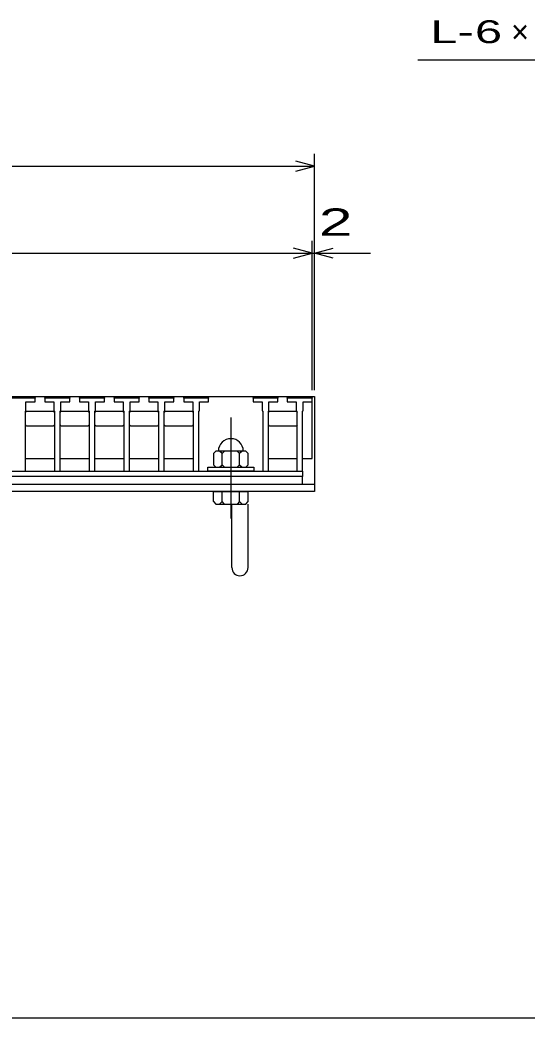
# Model space of a CAD drawing. Units: millimetres, scale not verified. Extents: x -1820 to 1731, y -1282 to 1054.
# Drawn here: x -587 to -179, y -1146 to -345 of the extents above; entities that cross this region are included whole.
import ezdxf
from ezdxf.enums import TextEntityAlignment as Align

# ---------------------------------------------------------------- set-up
doc = ezdxf.new("R2010")
doc.units = ezdxf.units.MM
doc.header["$LTSCALE"] = 10
doc.linetypes.add('CHAIN', pattern=[18.5, 12, -1.5, 3.5, -1.5])
for name, color, linetype, lineweight in [('0_2', 150, 'Continuous', 25), ('16', 3, 'Continuous', 25), ('19', 6, 'Continuous', 25), ('22', 2, 'Continuous', 25)]:
    doc.layers.add(name, color=color, linetype=linetype, lineweight=lineweight)
doc.styles.add('ベクトル', font='')
doc.styles.get('ベクトル').set_extended_font_data('ベクトル')

msp = doc.modelspace()

# ---------------------------------------------------------------- linework, layer by layer
at = {"layer": '0_2'}
msp.add_line((1731, -1146.5), (-1729, -1146.5), dxfattribs=at)
at = {"layer": '16'}
for p, q in [((-1348, -647), (-352, -647)), ((-574.7, -648.5), (-594.7, -648.5)), ((-586.65, -648.5), (-586.15, -647)), ((-586.15, -647), (-583.25, -647)), ((-583.25, -647), (-582.75, -648.5)), ((-578.6, -648.5), (-578.1, -647)), ((-578.1, -647), (-575.2, -647)), ((-575.2, -647), (-574.7, -648.5)), ((-574.7, -651.5), (-574.7, -648.5)), ((-566.8, -648.5), (-566.3, -647)), ((-566.8, -648.5), (-566.8, -651.5)), ((-546.8, -648.5), (-566.8, -648.5)), ((-566.3, -647), (-563.4, -647)), ((-563.4, -647), (-562.9, -648.5)), ((-558.75, -648.5), (-558.25, -647)), ((-558.25, -647), (-555.35, -647)), ((-555.35, -647), (-554.85, -648.5)), ((-550.7, -648.5), (-550.2, -647)), ((-550.2, -647), (-547.3, -647)), ((-547.3, -647), (-546.8, -648.5)), ((-546.8, -651.5), (-546.8, -648.5)), ((-538.9, -648.5), (-538.4, -647)), ((-538.9, -648.5), (-538.9, -651.5)), ((-518.9, -648.5), (-538.9, -648.5)), ((-538.4, -647), (-535.5, -647)), ((-535.5, -647), (-535, -648.5)), ((-530.85, -648.5), (-530.35, -647)), ((-530.35, -647), (-527.45, -647)), ((-527.45, -647), (-526.95, -648.5)), ((-522.8, -648.5), (-522.3, -647)), ((-522.3, -647), (-519.4, -647)), ((-519.4, -647), (-518.9, -648.5)), ((-518.9, -651.5), (-518.9, -648.5)), ((-511, -648.5), (-510.5, -647)), ((-511, -648.5), (-511, -651.5)), ((-491, -648.5), (-511, -648.5)), ((-510.5, -647), (-507.6, -647)), ((-507.6, -647), (-507.1, -648.5)), ((-502.95, -648.5), (-502.45, -647)), ((-502.45, -647), (-499.55, -647)), ((-499.55, -647), (-499.05, -648.5)), ((-494.9, -648.5), (-494.4, -647)), ((-494.4, -647), (-491.5, -647)), ((-491.5, -647), (-491, -648.5)), ((-491, -651.5), (-491, -648.5)), ((-483.1, -648.5), (-482.6, -647)), ((-483.1, -648.5), (-483.1, -651.5)), ((-463.1, -648.5), (-483.1, -648.5)), ((-482.6, -647), (-479.7, -647)), ((-479.7, -647), (-479.2, -648.5)), ((-475.05, -648.5), (-474.55, -647)), ((-474.55, -647), (-471.65, -647)), ((-471.65, -647), (-471.15, -648.5)), ((-467, -648.5), (-466.5, -647)), ((-466.5, -647), (-463.6, -647)), ((-463.6, -647), (-463.1, -648.5)), ((-463.1, -651.5), (-463.1, -648.5)), ((-455.2, -648.5), (-454.7, -647)), ((-455.2, -648.5), (-455.2, -651.5)), ((-435.2, -648.5), (-455.2, -648.5)), ((-454.7, -647), (-451.8, -647)), ((-451.8, -647), (-451.3, -648.5)), ((-447.15, -648.5), (-446.65, -647)), ((-446.65, -647), (-443.75, -647)), ((-443.75, -647), (-443.25, -648.5)), ((-439.1, -648.5), (-438.6, -647)), ((-438.6, -647), (-435.7, -647)), ((-435.7, -647), (-435.2, -648.5)), ((-435.2, -651.5), (-435.2, -648.5)), ((-399.4, -648.5), (-398.9, -647)), ((-399.4, -648.5), (-399.4, -651.5)), ((-379.4, -648.5), (-399.4, -648.5)), ((-398.9, -647), (-396, -647)), ((-396, -647), (-395.5, -648.5)), ((-391.35, -648.5), (-390.85, -647)), ((-390.85, -647), (-387.95, -647)), ((-387.95, -647), (-387.45, -648.5)), ((-383.3, -648.5), (-382.8, -647)), ((-382.8, -647), (-379.9, -647)), ((-379.9, -647), (-379.4, -648.5)), ((-379.4, -651.5), (-379.4, -648.5)), ((-372, -648.5), (-371.5, -647)), ((-372, -648.5), (-372, -651.5)), ((-352, -648.5), (-372, -648.5)), ((-371.5, -647), (-368.6, -647)), ((-368.6, -647), (-368.1, -648.5)), ((-363.95, -648.5), (-363.45, -647)), ((-363.45, -647), (-360.55, -647)), ((-360.55, -647), (-360.05, -648.5)), ((-355.9, -648.5), (-355.4, -647)), ((-355.4, -647), (-352.5, -647)), ((-352.5, -647), (-352, -648.5)), ((-352, -697), (-352, -647)), ((-352, -651.5), (-352, -648.5)), ((-581.95, -658.5), (-581.95, -651.5)), ((-581.95, -651.5), (-574.7, -651.5)), ((-566.8, -651.5), (-559.55, -651.5)), ((-559.55, -651.5), (-559.55, -658.5)), ((-554.05, -658.5), (-554.05, -651.5)), ((-554.05, -651.5), (-546.8, -651.5)), ((-538.9, -651.5), (-531.65, -651.5)), ((-531.65, -651.5), (-531.65, -658.5)), ((-526.15, -658.5), (-526.15, -651.5)), ((-526.15, -651.5), (-518.9, -651.5)), ((-511, -651.5), (-503.75, -651.5)), ((-503.75, -651.5), (-503.75, -658.5)), ((-498.25, -658.5), (-498.25, -651.5)), ((-498.25, -651.5), (-491, -651.5)), ((-483.1, -651.5), (-475.85, -651.5)), ((-475.85, -651.5), (-475.85, -658.5)), ((-470.35, -658.5), (-470.35, -651.5)), ((-470.35, -651.5), (-463.1, -651.5)), ((-455.2, -651.5), (-447.95, -651.5)), ((-447.95, -651.5), (-447.95, -658.5)), ((-442.45, -658.5), (-442.45, -651.5)), ((-442.45, -651.5), (-435.2, -651.5)), ((-399.4, -651.5), (-392.15, -651.5)), ((-392.15, -651.5), (-392.15, -658.5)), ((-386.65, -658.5), (-386.65, -651.5)), ((-386.65, -651.5), (-379.4, -651.5)), ((-372, -651.5), (-364.75, -651.5)), ((-364.75, -651.5), (-364.75, -658.5)), ((-359.25, -658.5), (-359.25, -651.5)), ((-359.25, -651.5), (-352, -651.5)), ((-582.45, -659), (-581.95, -658.5)), ((-582.45, -707), (-582.45, -659)), ((-582.45, -660), (-581.45, -659)), ((-581.45, -659), (-560.05, -659)), ((-560.05, -659), (-559.05, -660)), ((-559.55, -658.5), (-559.05, -659)), ((-559.05, -659), (-559.05, -707)), ((-554.55, -659), (-554.05, -658.5)), ((-554.55, -707), (-554.55, -659)), ((-554.55, -660), (-553.55, -659)), ((-553.55, -659), (-532.15, -659)), ((-532.15, -659), (-531.15, -660)), ((-531.65, -658.5), (-531.15, -659)), ((-531.15, -659), (-531.15, -707)), ((-526.65, -659), (-526.15, -658.5)), ((-526.65, -707), (-526.65, -659)), ((-526.65, -660), (-525.65, -659)), ((-525.65, -659), (-504.25, -659)), ((-504.25, -659), (-503.25, -660)), ((-503.75, -658.5), (-503.25, -659)), ((-503.25, -659), (-503.25, -707)), ((-498.75, -659), (-498.25, -658.5)), ((-498.75, -707), (-498.75, -659)), ((-498.75, -660), (-497.75, -659)), ((-497.75, -659), (-476.35, -659)), ((-476.35, -659), (-475.35, -660)), ((-475.85, -658.5), (-475.35, -659)), ((-475.35, -659), (-475.35, -707)), ((-470.85, -659), (-470.35, -658.5)), ((-470.85, -707), (-470.85, -659)), ((-470.85, -660), (-469.85, -659)), ((-469.85, -659), (-448.45, -659)), ((-448.45, -659), (-447.45, -660)), ((-447.95, -658.5), (-447.45, -659)), ((-447.45, -659), (-447.45, -707)), ((-442.95, -659), (-442.45, -658.5)), ((-442.95, -707), (-442.95, -659)), ((-392.15, -658.5), (-391.65, -659)), ((-391.65, -659), (-391.65, -707)), ((-387.15, -659), (-386.65, -658.5)), ((-387.15, -707), (-387.15, -659)), ((-387.15, -660), (-386.15, -659)), ((-386.15, -659), (-364.75, -659)), ((-364.75, -658.5), (-364.25, -659)), ((-364.75, -659), (-363.75, -660)), ((-364.25, -659), (-364.25, -707)), ((-359.75, -659), (-359.25, -658.5)), ((-359.75, -707), (-359.75, -659)), ((-581.45, -671), (-582.45, -670)), ((-560.05, -671), (-581.45, -671)), ((-559.05, -670), (-560.05, -671)), ((-553.55, -671), (-554.55, -670)), ((-532.15, -671), (-553.55, -671)), ((-531.15, -670), (-532.15, -671)), ((-525.65, -671), (-526.65, -670)), ((-504.25, -671), (-525.65, -671)), ((-503.25, -670), (-504.25, -671)), ((-497.75, -671), (-498.75, -670)), ((-476.35, -671), (-497.75, -671)), ((-475.35, -670), (-476.35, -671)), ((-469.85, -671), (-470.85, -670)), ((-448.45, -671), (-469.85, -671)), ((-447.45, -670), (-448.45, -671)), ((-386.15, -671), (-387.15, -670)), ((-364.75, -671), (-386.15, -671)), ((-363.75, -670), (-364.75, -671)), ((-582.45, -697), (-559.05, -697)), ((-554.55, -697), (-531.15, -697)), ((-526.65, -697), (-503.25, -697)), ((-498.75, -697), (-475.35, -697)), ((-470.85, -697), (-447.45, -697)), ((-429.3, -691), (-431.3, -693)), ((-431.3, -693), (-431.3, -702)), ((-405.3, -691), (-429.3, -691)), ((-424.3, -693), (-426.3, -691)), ((-422.3, -691), (-424.3, -693)), ((-424.3, -702), (-424.3, -693)), ((-410.3, -693), (-412.3, -691)), ((-408.3, -691), (-410.3, -693)), ((-410.3, -702), (-410.3, -693)), ((-403.3, -693), (-405.3, -691)), ((-403.3, -702), (-403.3, -693)), ((-387.15, -697), (-364.25, -697)), ((-359.75, -697), (-352, -697)), ((-435.8, -707), (-435.8, -704)), ((-435.8, -704), (-398.8, -704)), ((-431.3, -702), (-429.3, -704)), ((-426.3, -704), (-424.3, -702)), ((-424.3, -702), (-422.3, -704)), ((-412.3, -704), (-410.3, -702)), ((-410.3, -702), (-408.3, -704)), ((-405.3, -704), (-403.3, -702)), ((-398.8, -704), (-398.8, -707)), ((-1340.25, -707), (-359.75, -707)), ((-359.75, -711.5), (-1340.25, -711.5)), ((-586.95, -707), (-582.45, -707)), ((-559.05, -707), (-554.55, -707)), ((-531.15, -707), (-526.65, -707)), ((-503.25, -707), (-498.75, -707)), ((-475.35, -707), (-470.85, -707)), ((-447.45, -707), (-442.95, -707)), ((-398.8, -707), (-435.8, -707)), ((-391.65, -707), (-387.15, -707)), ((-364.25, -707), (-359.75, -707)), ((-359.75, -707), (-359.75, -711.5)), ((-359.75, -717.5), (-359.75, -711.5)), ((-1340.25, -717.5), (-359.75, -717.5))]:
    msp.add_line(p, q, dxfattribs=at)
at = {"layer": '16', "linetype": 'CHAIN'}
msp.add_line((-417.3, -664), (-417.3, -745), dxfattribs=at)
at = {"layer": '16'}
msp.add_arc((-417.3, -691), 10, 0, 180, dxfattribs=at)
at = {"layer": '19'}
for p, q in [((-352, -647), (-350, -647)), ((-350, -647), (-350, -717.5)), ((-1350, -717.5), (-350, -717.5)), ((-350, -717.5), (-350, -723.5)), ((-350, -723.5), (-1350, -723.5)), ((-431.3, -731.5), (-431.3, -723.5)), ((-431.3, -723.5), (-403.3, -723.5)), ((-424.3, -731.5), (-424.3, -723.5)), ((-410.3, -731.5), (-410.3, -723.5)), ((-403.3, -731.5), (-403.3, -723.5)), ((-431.3, -731.5), (-429.3, -733.5)), ((-429.3, -733.5), (-405.3, -733.5)), ((-424.3, -731.5), (-426.3, -733.5)), ((-422.3, -733.5), (-424.3, -731.5)), ((-416.5, -784.61), (-416.5, -733.5)), ((-410.3, -731.5), (-412.3, -733.5)), ((-408.3, -733.5), (-410.3, -731.5)), ((-405.3, -733.5), (-403.3, -731.5)), ((-403.5, -784.61), (-403.5, -733.5))]:
    msp.add_line(p, q, dxfattribs=at)
msp.add_arc((-410, -784.61), 6.5, 180, 0, dxfattribs=at)
at = {"layer": '22', "color": 4}
for p, q in [((-267, -376.5), (-67, -376.5)), ((-350, -642), (-350, -452)), ((-1350, -462), (-350, -462)), ((-350, -462), (-365, -458)), ((-365, -466), (-350, -462)), ((-352, -532), (-367, -528)), ((-352, -642), (-352, -522)), ((-350, -642), (-350, -522)), ((-350, -532), (-335, -528)), ((-1348, -532), (-352, -532)), ((-367, -536), (-352, -532)), ((-352, -532), (-350, -532)), ((-335, -536), (-350, -532)), ((-350, -532), (-305, -532))]:
    msp.add_line(p, q, dxfattribs=at)

# ---------------------------------------------------------------- texts
at = {"layer": '22', "style": 'ベクトル'}
for s, height, width, p in [(' 6 ', 18.33, 1.6, (-232, -354)), ('L-', 18.33, 1.6, (-257, -354)), (' 2 ', 21.99, 1.65, (-360, -507))]:
    msp.add_text(s, height=height, dxfattribs=dict(at, width=width)).set_placement(p, align=Align.MIDDLE_LEFT)
msp.add_text('×', height=18.33, dxfattribs=at).set_placement((-192, -354), align=Align.MIDDLE_LEFT)

doc.saveas('drawing.dxf')
